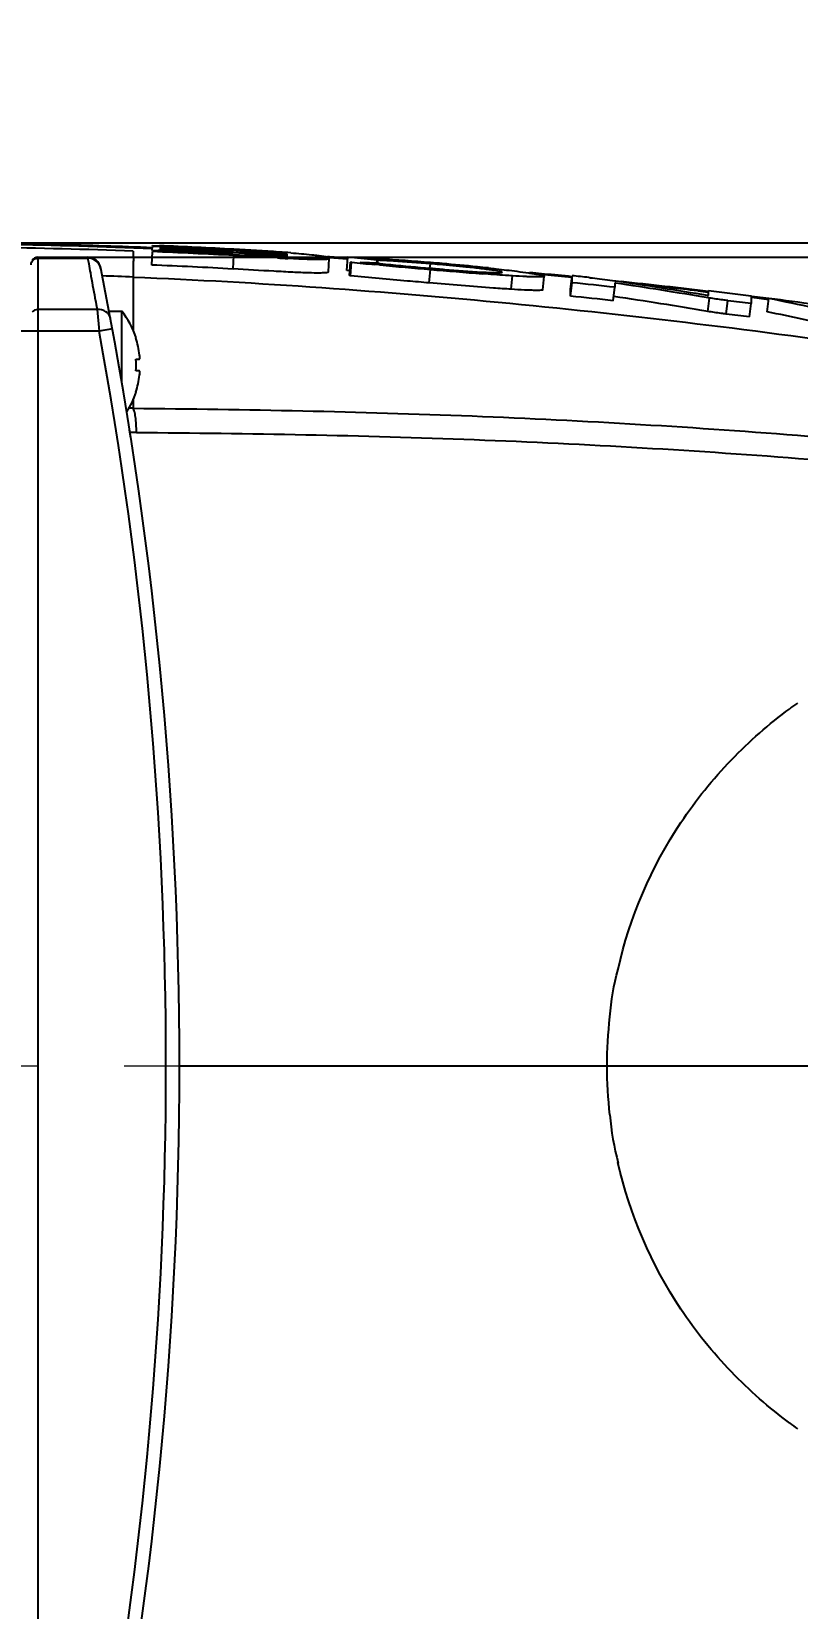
# Model space of a CAD drawing. Header units: millimetres. Extents: x 4086 to 8300, y 123 to 1549.
# Drawn here: x 6884.7 to 6913.1, y 652.8 to 711.3 of the extents above; entities that cross this region are included whole.
import ezdxf
from ezdxf import colors
from ezdxf.entities.mleader import LeaderData, LeaderLine
from ezdxf.math import Vec2, Vec3

# ---------------------------------------------------------------- set-up
doc = ezdxf.new("R2010")
doc.units = ezdxf.units.MM
doc.linetypes.add('CENTER2', pattern=[28.575, 19.05, -3.175, 3.175, -3.175])
doc.layers.add('00_COMPONENTS', color=7, linetype='Continuous')
for name, color, linetype, lineweight in [('中心线层', 7, 'CENTER2', 0), ('标注层', 7, 'Continuous', 0), ('细线层', 7, 'Continuous', 0)]:
    doc.layers.add(name, color=color, linetype=linetype, lineweight=lineweight)
doc.styles.get("Standard").update_dxf_attribs({"font": 'simsun.ttc'})
doc.styles.add('思源黑', font='SourceHanSansCN-Normal.ttf')
doc.dimstyles.new('半径标注', dxfattribs={"dimtxt": 7, "dimasz": 6, "dimexe": 1.25, "dimexo": 0.625, "dimgap": 1, "dimtad": 1, "dimtoh": 1, "dimlfac": 2, "dimdsep": 46, "dimtxsty": '思源黑', "dimcen": 2.5, "dimadec": 0, "dimazin": 0, "dimtfac": 1, "dimtmove": 0, "dimatfit": 3, "dimfxl": 1, "dimarcsym": 0})
doc.dimstyles.new('尺寸标注_细节_1_2比例', dxfattribs={"dimtxt": 7, "dimasz": 6, "dimexe": 2, "dimexo": 1.5, "dimgap": 1, "dimtad": 1, "dimlfac": 2, "dimdsep": 46, "dimtxsty": '思源黑', "dimcen": 0.09, "dimadec": 0, "dimazin": 0, "dimtp": 0.01, "dimtm": 0.01, "dimtfac": 1, "dimtofl": 0, "dimtmove": 0, "dimatfit": 3, "dimfxl": 1, "dimtolj": 1, "dimarcsym": 0})

# ---------------------------------------------------------------- blocks, each defined once
blk = doc.blocks.new('*D1549')
at = {"color": 0, "lineweight": -2}
for p, q in [((6775.201, 718.53), (6817.896, 765.879)), ((6978.065, 765.879), (6817.896, 765.879)), ((6769.174, 711.846), (6771.183, 714.074)), ((6765.156, 707.39), (6761.138, 702.934))]:
    blk.add_line(p, q, dxfattribs=at)
at = {"color": 0}
for points in [[(6774.458, 719.199), (6775.944, 717.86), (6771.183, 714.074)], [(6765.899, 706.72), (6764.413, 708.059), (6769.174, 711.846)]]:
    blk.add_solid(points, dxfattribs=at)
at = {"layer": 'Defpoints', "color": 0}
for p in [(6771.183, 714.074), (6769.174, 711.846)]:
    blk.add_point(p, dxfattribs=at)
at = {"color": 0, "insert": (6900.587, 773.972), "char_height": 7, "attachment_point": 5}
blk.add_mtext('\\A1;{\\fSource Han Sans CN Normal|b0|i0|c134|p34;φ6{\\H0.7x;\\S+0.012^ 0;} \\C7;Penetration\\C256; (Locating Hole)}', dxfattribs=at)
blk = doc.blocks.new('*D1559')
at = {"layer": 'Defpoints', "color": 0}
for p in [(6884.678, 702.96), (6884.678, 642.96), (6984.824, 642.96)]:
    blk.add_point(p, dxfattribs=at)
at = {"layer": '细线层', "color": 0, "lineweight": -2}
for p, q in [((6886.178, 702.96), (6986.824, 702.96)), ((6984.824, 696.96), (6984.824, 648.96)), ((6886.178, 642.96), (6986.824, 642.96))]:
    blk.add_line(p, q, dxfattribs=at)
at = {"layer": '细线层', "color": 0}
for points in [[(6985.824, 696.96), (6983.824, 696.96), (6984.824, 702.96)], [(6983.824, 648.96), (6985.824, 648.96), (6984.824, 642.96)]]:
    blk.add_solid(points, dxfattribs=at)
at = {"layer": '细线层', "color": 0, "insert": (6980.198, 672.96), "char_height": 7, "attachment_point": 5, "rotation": 90, "style": '思源黑'}
blk.add_mtext('\\A1;120', dxfattribs=at)
blk = doc.blocks.new('*D1560')
at = {"layer": 'Defpoints', "color": 0}
for p in [(6879.829, 703.489), (7003.528, 703.489), (6879.829, 642.431)]:
    blk.add_point(p, dxfattribs=at)
at = {"layer": '细线层', "color": 0, "lineweight": -2}
for p, q in [((6881.329, 703.489), (7005.528, 703.489)), ((7003.528, 648.431), (7003.528, 697.489)), ((6881.329, 642.431), (7005.528, 642.431))]:
    blk.add_line(p, q, dxfattribs=at)
at = {"layer": '细线层', "color": 0}
for points in [[(7004.528, 697.489), (7002.528, 697.489), (7003.528, 703.489)], [(7002.528, 648.431), (7004.528, 648.431), (7003.528, 642.431)]]:
    blk.add_solid(points, dxfattribs=at)
at = {"layer": '细线层', "color": 0, "insert": (6998.902, 672.96), "char_height": 7, "attachment_point": 5, "rotation": 90, "style": '思源黑'}
blk.add_mtext('\\A1;122.12', dxfattribs=at)

msp = doc.modelspace()

# ---------------------------------------------------------------- linework, layer by layer
at = {"layer": '00_COMPONENTS', "color": 7, "linetype": 'Continuous'}
for p, q in [((6889.1677, 703.2109), (6889.1739, 703.3591)), ((6889.1738, 703.3854), (6889.1738, 703.3985)), ((6889.1738, 703.3985), (6889.4374, 703.3875)), ((6889.4357, 703.3481), (6889.1739, 703.3591)), ((6889.4312, 703.1992), (6889.4335, 703.2531)), ((6892.1532, 703.1624), (6892.1561, 703.2168)), ((6884.9285, 702.9595), (6886.7687, 702.9595)), ((6884.9285, 702.9595), (6884.9285, 702.9282)), ((6884.9285, 702.9282), (6886.7687, 702.9282)), ((6884.9285, 702.9282), (6884.9285, 701.0182)), ((6886.7687, 702.9282), (6886.7687, 702.9595)), ((6888.4635, 703.1854), (6888.4634, 702.9637)), ((6888.4635, 702.7987), (6888.4636, 702.2235)), ((6889.1532, 702.6708), (6889.1744, 703.1701)), ((6892.1566, 703.0656), (6892.6571, 703.0384)), ((6892.5925, 703.0959), (6892.1595, 703.1199)), ((6892.1618, 703.163), (6892.5926, 703.1392)), ((6892.1646, 702.5233), (6892.1922, 703.0223)), ((6892.6039, 702.9993), (6892.1922, 703.0223)), ((6893.4099, 702.9544), (6892.6039, 702.9993)), ((6893.8066, 702.9328), (6893.4099, 702.9544)), ((6893.7767, 703.069), (6893.7791, 703.109)), ((6893.7957, 703.1074), (6893.7791, 703.109)), ((6894.2004, 703.0001), (6893.7819, 703.026)), ((6893.7845, 703.0696), (6894.2003, 703.0439)), ((6895.7351, 702.9739), (6895.6711, 702.9781)), ((6895.6971, 702.4182), (6895.7314, 702.9168)), ((6895.7299, 702.947), (6896.4121, 702.9018)), ((6895.7314, 702.9183), (6895.7316, 702.9167)), ((6896.4181, 702.9288), (6895.7351, 702.9739)), ((6896.3848, 702.4618), (6896.4201, 702.9603)), ((6896.4201, 702.9603), (6896.4555, 702.9588)), ((6896.5383, 702.9483), (6896.4201, 702.9603)), ((6896.4847, 702.2792), (6896.5209, 702.7776)), ((6896.5207, 702.2754), (6896.557, 702.7739)), ((6896.557, 702.7739), (6896.5209, 702.7776)), ((6896.5209, 702.7776), (6896.557, 702.7761)), ((6896.7823, 702.9235), (6896.5383, 702.9483)), ((6897.1427, 702.8863), (6896.7823, 702.9235)), ((6897.5012, 702.8487), (6897.1427, 702.8863)), ((6897.5664, 702.6749), (6897.4105, 702.6896)), ((6897.4928, 702.7367), (6897.5013, 702.8487)), ((6897.4958, 702.905), (6897.5299, 702.903)), ((6897.5367, 702.8471), (6897.5013, 702.8487)), ((6897.5281, 702.734), (6897.5367, 702.8471)), ((6897.5299, 702.903), (6897.58, 702.8999)), ((6897.5824, 702.8449), (6897.5367, 702.8471)), ((6897.5997, 702.6718), (6897.5664, 702.6749)), ((6897.58, 702.8999), (6897.6139, 702.8979)), ((6897.5809, 702.73), (6897.6156, 702.7264)), ((6897.6145, 702.8433), (6897.5824, 702.8449)), ((6899.4649, 702.555), (6899.4783, 702.7171)), ((6888.4635, 702.2236), (6888.4634, 700.2353)), ((6895.6971, 702.4196), (6895.6973, 702.4182)), ((6896.502, 702.4499), (6896.3848, 702.4618)), ((6896.5207, 702.2754), (6896.4847, 702.2792)), ((6899.4371, 702.0076), (6899.4792, 702.5055)), ((6902.1365, 702.3995), (6902.136, 702.4022)), ((6902.4709, 701.7712), (6902.5186, 702.2687)), ((6903.7061, 702.3374), (6903.1618, 702.3884)), ((6903.4024, 702.3377), (6903.7024, 702.3095)), ((6903.6477, 701.7511), (6903.6971, 702.2484)), ((6903.6962, 702.2519), (6903.6962, 702.2485)), ((6904.6794, 701.7757), (6904.73, 702.2729)), ((6904.7312, 702.0141), (6904.73, 702.2729)), ((6905.8426, 702.1495), (6906.3239, 702.0785)), ((6906.3239, 702.0785), (6906.348, 702.0749)), ((6887.0459, 701.4479), (6887.0744, 701.2922)), ((6904.6794, 701.517), (6904.7312, 702.0141)), ((6904.6794, 701.517), (6904.6794, 701.7757)), ((6906.2589, 701.3475), (6906.3137, 701.8442)), ((6906.3129, 702.0044), (6906.3137, 701.8442)), ((6906.3376, 702.0007), (6906.3129, 702.0044)), ((6909.3918, 701.7115), (6909.7794, 701.6664)), ((6909.7572, 701.5402), (6909.7857, 701.5355)), ((6909.765, 700.9499), (6909.8263, 701.4459)), ((6909.8263, 701.4458), (6909.7723, 701.4549)), ((6909.7857, 701.5355), (6909.7848, 701.7102)), ((6911.3624, 701.4766), (6911.3975, 701.4723)), ((6911.3998, 701.5009), (6911.366, 701.505)), ((6911.3671, 701.5145), (6911.3685, 701.2386)), ((6911.3975, 701.4723), (6912.0221, 701.3947)), ((6912.0257, 701.4232), (6911.3998, 701.5009)), ((6887.1241, 701.0182), (6884.9285, 701.0182)), ((6884.9285, 701.0182), (6884.9285, 644.9009)), ((6887.0744, 701.2922), (6887.0909, 701.2016)), ((6887.0909, 701.2016), (6887.1242, 701.0182)), ((6887.1242, 701.0182), (6887.1987, 700.2124)), ((6887.5683, 700.9595), (6888.0402, 700.9595)), ((6888.0402, 698.3196), (6888.0402, 700.9595)), ((6910.4463, 700.8528), (6910.5089, 701.3485)), ((6911.3043, 700.7431), (6911.3685, 701.2386)), ((6911.9624, 700.9343), (6912.0265, 701.4299)), ((6887.6904, 700.3026), (6887.1987, 700.2124)), ((6887.1987, 700.2124), (6878.2108, 700.2124)), ((6888.5618, 699.9633), (6888.5684, 699.9671)), ((6888.5618, 699.1795), (6888.6999, 699.1795)), ((6888.6999, 698.7395), (6888.5618, 698.7395)), ((6888.5684, 697.952), (6888.5618, 697.9558)), ((6888.4627, 697.3578), (6888.301, 697.3592)), ((6888.4633, 697.6837), (6888.4633, 697.357)), ((6888.3778, 696.2478), (6888.3297, 696.5548)), ((6888.3788, 696.4615), (6888.3444, 696.4617)), ((6888.5833, 696.46), (6888.3788, 696.4615)), ((6890.1849, 672.9595), (6906.0329, 672.9595)), ((6906.0329, 672.9596), (6917.6392, 672.9595))]:
    msp.add_line(p, q, dxfattribs=at)
for centre, radius, start, end in [((6879.7561, 469.4434), 233.9045, 87.866596, 89.156196), ((6879.2018, 467.2801), 236.1412, 86.855131, 87.57962), ((6879.1993, 464.3752), 239.1394, 86.89278, 87.547248), ((6879.1896, 465.4749), 237.9987, 86.876078, 87.53312), ((6879.204, 463.0946), 240.4713, 86.912458, 87.561399), ((6879.2061, 462.0636), 241.5407, 86.918263, 87.572311), ((6887.274, 612.3636), 90.9843, 86.608887, 86.924093), ((6884.3246, 556.9594), 146.507, 86.754269, 86.92196), ((6886.5551, 595.7704), 107.6319, 86.326462, 86.769984), ((6884.9285, 702.7095), 0.25, 90, 150), ((6886.7687, 702.4595), 0.5, 11.266631, 90), ((6879.1832, 468.328), 234.5547, 86.827347, 87.563852), ((6879.1834, 468.3303), 235.0523, 86.827383, 87.563897), ((6878.7478, 457.4037), 246.082, 86.49741, 86.774822), ((6878.7633, 456.3667), 247.1597, 86.515691, 86.792461), ((6888.0884, 619.7122), 83.641, 86.033993, 86.323842), ((6901.2787, 842.0458), 139.3135, 266.925457, 267.085881), ((6889.6708, 642.312), 60.9859, 85.640925, 86.048516), ((6893.991, 645.3832), 57.6284, 86.665649, 87.48235), ((6906.9779, 803.9298), 101.6912, 264.118243, 264.60149), ((6884.8174, 430.2917), 272.7371, 87.317695, 87.466035), ((6893.2586, 632.0546), 70.977, 86.577451, 86.701223), ((6919.3598, 937.9364), 236.2688, 264.715645, 265.17321), ((6892.341, 617.4824), 85.5781, 85.216014, 86.467466), ((6895.3884, 658.037), 44.8616, 86.526235, 87.15578), ((6894.0747, 637.4562), 65.4842, 85.266669, 86.469929), ((6890.1366, 589.366), 113.7804, 85.066276, 85.290622), ((6892.3574, 616.6177), 86.3933, 85.046776, 85.272057), ((6891.6428, 606.649), 96.4319, 84.299698, 85.074727), ((6738.6868, 672.9595), 151.4917, 348.733369, 11.266631), ((6879.4714, 481.7609), 220.6459, 87.66431, 87.962296), ((6919.522, 935.8297), 234.1835, 265.09028, 265.561824), ((6894.072, 631.4128), 71.5493, 83.937077, 84.265689), ((6877.4197, 424.8574), 278.6942, 84.37769, 84.588585), ((6877.5776, 426.4632), 277.1088, 84.377578, 84.589548), ((6876.6525, 426.8746), 276.8259, 84.049425, 84.178676), ((6875.361, 493.3735), 210.9894, 80.617548, 81.55467), ((6877.3127, 423.7401), 279.8447, 83.336989, 84.003458), ((6876.4131, 430.7628), 272.2257, 83.705668, 84.040022), ((6876.413, 430.7603), 272.728, 83.705705, 84.040057), ((6878.0129, 512.6098), 190.9979, 80.430532, 81.488294), ((6877.9767, 512.4264), 191.6839, 80.451927, 81.491491), ((6877.533, 425.9306), 277.615, 83.410279, 83.853158), ((6877.3044, 432.6643), 270.9995, 82.77923, 83.116313), ((6885.4785, 698.9595), 3.25, 18.060208, 37.979872), ((6876.9039, 435.1003), 267.8609, 82.621327, 82.806339), ((6876.9034, 435.0968), 268.3641, 82.621325, 82.806334), ((6878.7336, 443.8191), 259.7532, 82.251805, 82.636074), ((6880.8162, 548.3705), 156.209, 77.838034, 78.474834), ((6738.6868, 672.9595), 150.9917, 349.601565, 10.398435), ((6885.4785, 698.9595), 3.2425, 6.552172, 18.032352), ((6884.8957, 698.9595), 3.6727, 356.565833, 3.434167), ((6885.4785, 698.9595), 3.2425, 341.967648, 353.447828), ((6885.4785, 698.9595), 3.25, 327.680555, 341.939792), ((6883.1641, 696.4398), 5.4193, 0.213646, 3.424398), ((6924.6309, 670.4194), 19.7326, 125.808266, 126.839562), ((6924.6309, 675.4997), 19.7326, 233.160438, 234.191734)]:
    msp.add_arc(centre, radius, start, end, dxfattribs=at)
for points, knots in [([(6867.3816, 702.9733), (6871.0018, 703.2802), (6878.2711, 703.563), (6885.5389, 703.4304), (6889.1698, 703.2888)], [0, 0, 0, 0, 0.4999702, 1, 1, 1, 1]), ([(6889.1701, 703.3143), (6887.9982, 703.3597), (6883.3255, 703.5068), (6878.6475, 703.5163), (6875.1466, 703.415)], [0, 0, 0, 0, 0.250849, 1, 1, 1, 1]), ([(6884.6785, 702.6801), (6884.6785, 702.7002), (6884.6899, 702.7833), (6884.7455, 702.8607), (6884.8005, 702.8925)], [0, 0, 0, 0, 0.2396255, 1, 1, 1, 1]), ([(6887.2645, 702.5297), (6887.2426, 702.6398), (6887.1159, 702.8518), (6886.8819, 702.9297), (6886.7687, 702.9282)], [0, 0, 0, 0, 0.4979528, 1, 1, 1, 1]), ([(6886.7687, 702.9282), (6886.7811, 702.8581), (6886.8254, 702.6755), (6886.9052, 702.1796), (6886.9894, 701.7571), (6887.0459, 701.4479)], [0, 0, 0, 0, 0.1417825, 0.3739833, 1, 1, 1, 1]), ([(6893.4883, 703.1333), (6893.4268, 703.138), (6893.1494, 703.1583), (6892.8718, 703.1758), (6892.6559, 703.1886)], [0, 0, 0, 0, 0.2220562, 1, 1, 1, 1]), ([(6892.6571, 703.0384), (6892.7697, 703.0324), (6893.1437, 703.0129), (6893.5178, 702.9936), (6893.7795, 702.9864)], [0, 0, 0, 0, 0.3010324, 1, 1, 1, 1]), ([(6893.7791, 703.109), (6893.7574, 703.111), (6893.6606, 703.1198), (6893.5636, 703.1276), (6893.4883, 703.1333)], [0, 0, 0, 0, 0.2234993, 1, 1, 1, 1]), ([(6893.7795, 702.9864), (6893.8861, 702.9835), (6894.0237, 702.9853), (6894.1694, 702.9861), (6894.2004, 703.0001)], [0, 0, 0, 0, 0.7582318, 1, 1, 1, 1]), ([(6894.0044, 703.0846), (6893.9902, 703.0864), (6893.9207, 703.095), (6893.851, 703.1021), (6893.7957, 703.1074)], [0, 0, 0, 0, 0.2053294, 1, 1, 1, 1]), ([(6894.2003, 703.0438), (6894.1834, 703.0534), (6894.1169, 703.0685), (6894.0515, 703.0785), (6894.0044, 703.0846)], [0, 0, 0, 0, 0.2905915, 1, 1, 1, 1]), ([(6895.7314, 702.9167), (6895.7301, 702.8982), (6895.6203, 702.8721), (6895.4111, 702.8719), (6894.8881, 702.8747), (6894.469, 702.8986), (6894.1961, 702.9124)], [0, 0, 0, 0, 0.0361411, 0.1641628, 0.4693657, 1, 1, 1, 1]), ([(6894.3061, 703.1215), (6894.5656, 703.1017), (6894.9125, 703.0722), (6895.3123, 703.0297), (6895.5218, 702.9961), (6895.6416, 702.9822), (6895.7314, 702.9409), (6895.7314, 702.9243)], [0, 0, 0, 0, 0.5388917, 0.7170933, 0.839451, 0.9657012, 1, 1, 1, 1]), ([(6897.6156, 702.7263), (6897.7498, 702.7121), (6898.3705, 702.6494), (6898.9919, 702.5945), (6899.479, 702.5538)], [0, 0, 0, 0, 0.216423, 1, 1, 1, 1]), ([(6901.0942, 702.5648), (6900.9959, 702.5756), (6900.5705, 702.6206), (6900.1445, 702.66), (6899.8168, 702.6884)], [0, 0, 0, 0, 0.2310196, 1, 1, 1, 1]), ([(6888.4633, 702.224), (6893.1242, 702.0339), (6902.428, 701.364), (6914.0244, 699.9603), (6923.1322, 698.5157), (6931.712, 696.9092), (6937.9116, 695.3631), (6941.882, 694.0991)], [0, 0, 0, 0, 0.2584084, 0.5164259, 0.6468637, 0.7691746, 1, 1, 1, 1]), ([(6895.6971, 702.4182), (6895.6963, 702.4069), (6895.6479, 702.3815), (6895.5411, 702.3793), (6895.3046, 702.3668), (6894.9112, 702.3803), (6894.3477, 702.4031), (6893.4102, 702.4534), (6892.6694, 702.4953), (6892.1646, 702.5233)], [0, 0, 0, 0, 0.0095994, 0.0371662, 0.0963748, 0.2053623, 0.3725439, 0.572305, 1, 1, 1, 1]), ([(6899.4371, 702.0076), (6899.1683, 702.0303), (6898.1957, 702.1142), (6897.2234, 702.2023), (6896.5207, 702.2754)], [0, 0, 0, 0, 0.2762754, 1, 1, 1, 1]), ([(6899.479, 702.5538), (6899.6532, 702.5389), (6900.2901, 702.4859), (6900.9274, 702.4372), (6901.3908, 702.409)], [0, 0, 0, 0, 0.2735361, 1, 1, 1, 1]), ([(6901.767, 702.4815), (6901.7219, 702.4881), (6901.498, 702.5191), (6901.2735, 702.5451), (6901.0942, 702.5648)], [0, 0, 0, 0, 0.201864, 1, 1, 1, 1]), ([(6901.3908, 702.409), (6901.4953, 702.403), (6901.678, 702.3935), (6901.891, 702.3856), (6902.0167, 702.385), (6902.081, 702.3865), (6902.1131, 702.3905), (6902.1366, 702.3944), (6902.1371, 702.3994)], [0, 0, 0, 0, 0.4191166, 0.7349287, 0.8483504, 0.9299963, 0.9800593, 1, 1, 1, 1]), ([(6902.5186, 702.2686), (6902.4344, 702.2739), (6902.0614, 702.2985), (6901.6887, 702.3262), (6901.4001, 702.3485)], [0, 0, 0, 0, 0.2256851, 1, 1, 1, 1]), ([(6901.6291, 702.5619), (6901.7264, 702.5516), (6902.0804, 702.5131), (6902.4341, 702.4717), (6902.6901, 702.4385)], [0, 0, 0, 0, 0.2748665, 1, 1, 1, 1]), ([(6902.136, 702.4022), (6902.1332, 702.4128), (6902.0872, 702.4206), (6902.0228, 702.4411), (6901.9046, 702.4599), (6901.8174, 702.4741), (6901.767, 702.4815)], [0, 0, 0, 0, 0.0869184, 0.2901598, 0.5969458, 1, 1, 1, 1]), ([(6903.1704, 702.2344), (6903.1236, 702.2362), (6902.9062, 702.2458), (6902.689, 702.2582), (6902.5186, 702.2686)], [0, 0, 0, 0, 0.2153913, 1, 1, 1, 1]), ([(6902.6901, 702.4385), (6902.8348, 702.4195), (6903.0377, 702.3916), (6903.288, 702.3527), (6903.4324, 702.328), (6903.5432, 702.3065), (6903.627, 702.2868), (6903.6689, 702.2733), (6903.6975, 702.2606), (6903.6969, 702.254)], [0, 0, 0, 0, 0.4258669, 0.5975936, 0.7402631, 0.8517357, 0.9316574, 0.9804302, 1, 1, 1, 1]), ([(6903.6971, 702.2484), (6903.6967, 702.2444), (6903.6821, 702.2376), (6903.6396, 702.2308), (6903.5388, 702.2258), (6903.3768, 702.2272), (6903.2458, 702.2314), (6903.1704, 702.2344)], [0, 0, 0, 0, 0.0227443, 0.0727559, 0.2627721, 0.5729574, 1, 1, 1, 1]), ([(6905.3512, 702.2088), (6905.397, 702.204), (6905.561, 702.1861), (6905.7249, 702.1668), (6905.8426, 702.1495)], [0, 0, 0, 0, 0.2791303, 1, 1, 1, 1]), ([(6902.4709, 701.7712), (6902.2526, 701.7849), (6901.2407, 701.8558), (6900.2298, 701.9404), (6899.4371, 702.0076)], [0, 0, 0, 0, 0.2156625, 1, 1, 1, 1]), ([(6903.6477, 701.7511), (6903.647, 701.7433), (6903.6102, 701.7369), (6903.5596, 701.7311), (6903.4591, 701.729), (6903.3289, 701.7301), (6903.1607, 701.7352), (6902.8712, 701.7476), (6902.6374, 701.761), (6902.4709, 701.7712)], [0, 0, 0, 0, 0.0197997, 0.069761, 0.1509385, 0.2631309, 0.4055947, 0.5764646, 1, 1, 1, 1]), ([(6910.5089, 701.3485), (6910.4449, 701.3566), (6910.217, 701.3866), (6909.9892, 701.4181), (6909.8263, 701.4458)], [0, 0, 0, 0, 0.2808261, 1, 1, 1, 1]), ([(6887.6157, 700.7068), (6887.5983, 700.8003), (6887.4559, 700.986), (6887.236, 701.0255), (6887.1242, 701.0182)], [0, 0, 0, 0, 0.458925, 1, 1, 1, 1]), ([(6910.4463, 700.8528), (6910.3824, 700.8608), (6910.155, 700.8907), (6909.9277, 700.9222), (6909.765, 700.9499)], [0, 0, 0, 0, 0.2808456, 1, 1, 1, 1]), ([(6915.5275, 700.1605), (6915.2396, 700.2273), (6914.054, 700.4973), (6912.8643, 700.7499), (6911.9624, 700.9343)], [0, 0, 0, 0, 0.2429638, 1, 1, 1, 1]), ([(6888.6999, 699.1795), (6888.702, 699.1795), (6888.7053, 699.1886), (6888.7057, 699.1946), (6888.7061, 699.1996)], [0, 0, 0, 0, 0.2972284, 1, 1, 1, 1]), ([(6888.7061, 698.7195), (6888.7057, 698.7245), (6888.7053, 698.7304), (6888.702, 698.7395), (6888.6999, 698.7395)], [0, 0, 0, 0, 0.7027773, 1, 1, 1, 1]), ([(6888.4633, 697.3569), (6892.6513, 697.3183), (6898.9227, 697.1968), (6907.258, 696.78), (6913.4646, 696.3478), (6919.6293, 695.7721), (6925.7427, 695.04), (6931.801, 694.1721), (6935.8105, 693.4826), (6937.7993, 693.0881)], [0, 0, 0, 0, 0.253384, 0.3794, 0.5048772, 0.6297558, 0.7539434, 0.8773345, 1, 1, 1, 1]), ([(6888.5487, 697.0297), (6888.5395, 697.0985), (6888.52, 697.2091), (6888.4874, 697.3203), (6888.4633, 697.3569)], [0, 0, 0, 0, 0.612811, 1, 1, 1, 1]), ([(6888.5738, 696.7635), (6888.5723, 696.7872), (6888.5662, 696.8761), (6888.5574, 696.9649), (6888.5487, 697.0297)], [0, 0, 0, 0, 0.2664305, 1, 1, 1, 1]), ([(6888.5834, 696.46), (6890.6747, 696.4432), (6894.8501, 696.3935), (6901.0996, 696.2151), (6907.32, 695.9135), (6913.506, 695.4925), (6919.6497, 694.9257), (6925.7431, 694.2066), (6931.7808, 693.3511), (6935.774, 692.652), (6937.7523, 692.2463)], [0, 0, 0, 0, 0.1269591, 0.2534781, 0.3795075, 0.504986, 0.6298412, 0.7540087, 0.8774096, 1, 1, 1, 1]), ([(6906.4349, 676.5458), (6906.8701, 678.47), (6908.0752, 681.2777), (6910.5511, 684.345), (6912.0322, 685.6371), (6912.7995, 686.212)], [0, 0, 0, 0, 0.5023124, 0.7558627, 1, 1, 1, 1]), ([(6912.7995, 659.7071), (6912.0319, 660.2822), (6910.5502, 661.5749), (6908.0737, 664.6436), (6906.8687, 667.4527), (6906.4339, 669.3777)], [0, 0, 0, 0, 0.2441411, 0.4976958, 1, 1, 1, 1]), ([(6888.5834, 649.4591), (6890.6747, 649.4757), (6894.8501, 649.5253), (6901.0996, 649.7044), (6907.3201, 650.0051), (6913.5061, 650.4271), (6919.65, 650.9924), (6925.7433, 651.7126), (6930.7821, 652.4325), (6934.7832, 653.0775), (6936.766, 653.4638), (6937.7524, 653.6727)], [0, 0, 0, 0, 0.1269569, 0.2534751, 0.3795035, 0.5049802, 0.6298337, 0.7539985, 0.877402, 0.9387934, 1, 1, 1, 1])]:
    msp.add_open_spline(points, degree=3, knots=knots, dxfattribs=at)
for points in [[(6884.8005, 702.8925), (6884.8389, 702.9147), (6884.8842, 702.9282), (6884.9285, 702.9282)], [(6888.4635, 702.9643), (6888.4834, 702.9127), (6888.4837, 702.8498), (6888.4635, 702.7983)], [(6884.9285, 701.0182), (6884.85, 701.0182), (6884.7604, 700.9835), (6884.7144, 700.9198)], [(6888.7061, 699.2546), (6888.7049, 699.2797), (6888.7027, 699.3046), (6888.6999, 699.3295)], [(6888.707, 699.2235), (6888.707, 699.2339), (6888.7066, 699.2442), (6888.7061, 699.2546)], [(6888.7061, 699.1996), (6888.7068, 699.2075), (6888.707, 699.2155), (6888.707, 699.2235)], [(6888.6999, 698.5895), (6888.7027, 698.6145), (6888.7049, 698.6395), (6888.7061, 698.6645)], [(6888.707, 698.6956), (6888.707, 698.7036), (6888.7068, 698.7115), (6888.7061, 698.7195)], [(6888.7061, 698.6645), (6888.7066, 698.6749), (6888.707, 698.6852), (6888.707, 698.6956)], [(6906.1352, 674.7741), (6906.1668, 675.3722), (6906.291, 675.9644), (6906.4346, 676.5459)], [(6906.0329, 672.9595), (6906.03, 673.5653), (6906.067, 674.1721), (6906.1352, 674.7741)], [(6906.1352, 671.145), (6906.067, 671.747), (6906.03, 672.3537), (6906.0329, 672.9595)], [(6906.1353, 671.145), (6906.1669, 670.5408), (6906.293, 669.9427), (6906.4389, 669.3556)]]:
    msp.add_open_spline(points, degree=3, dxfattribs=at)
at = {"layer": '中心线层'}
msp.add_line((6694.4541, 672.9595), (6969.9627, 672.9595), dxfattribs=at)

# ---------------------------------------------------------------- dimensions: what is measured, and where the dimension line sits
dim = msp.add_diameter_dim_2p(p1=(6769.174, 711.8455), p2=(6771.183, 714.0735), text='\\A1;{\\fSource Han Sans CN Normal|b0|i0|c134|p34;φ6{\\H0.7x;\\S+0.012^ 0;} \\C7;Penetration\\C256; (Locating Hole)}', dimstyle='半径标注', override={"dimtxsty": 'Standard'})
dim.commit()
dim.dimension.update_dxf_attribs({"geometry": '*D1549', "text_midpoint": (6900.5871, 765.8791), "dimtype": 163})
at = {"layer": '细线层'}
for base, p1, p2, picture, middle in [((7003.5283, 703.4886), (6879.8287, 642.4308), (6879.8287, 703.4886), '*D1560', (7003.5283, 672.9597)), ((6984.8241, 642.9595), (6884.6785, 702.9595), (6884.6785, 642.9595), '*D1559', (6984.8241, 672.9595))]:
    dim = msp.add_linear_dim(base=base, p1=p1, p2=p2, angle=90, dimstyle='尺寸标注_细节_1_2比例', dxfattribs=at)
    dim.commit()
    dim.dimension.update_dxf_attribs({"geometry": picture, "text_midpoint": middle, "dimtype": 160})

# ---------------------------------------------------------------- leaders
at = {"layer": '标注层'}
ml = msp.add_multileader_mtext('Standard', dxfattribs=at)
ml.set_content('{\\C7;user air duct2 }(φ4blue)', style='思源黑')
ml.set_leader_properties()
ml.build(insert=Vec2(0, 0))
ml.multileader.update_dxf_attribs({"text_left_attachment_type": 5, "text_right_attachment_type": 5, "dogleg_length": 1, "arrow_head_size": 6})
ctx = ml.context
ctx.base_point, ctx.char_height, ctx.arrow_head_size, ctx.plane_origin = Vec3(6816.4077, 741.2147), 7, 6, Vec3(7214.0243, 528.699)
ctx.left_attachment, ctx.right_attachment = 5, 5
notes = []
notes.append((ctx, [(0, (1, 1, 0), (6815.4077, 741.2147), (1, 0), 1, [(0, [(6775.9324, 667.6102)], 0, [])])]))
ctx.mtext.insert, ctx.mtext.flow_direction = Vec3(6818.4077, 750.9232), 5
for ctx, leaders in notes:
    for number, flags, end, landing, length, lines in leaders:
        leader = LeaderData()
        leader.index, (leader.has_last_leader_line, leader.has_dogleg_vector, leader.attachment_direction) = number, flags
        leader.last_leader_point, leader.dogleg_vector, leader.dogleg_length = Vec3(end), Vec3(landing), length
        for number, points, colour, breaks in lines:
            line = LeaderLine()
            line.index, line.vertices, line.color, line.breaks = number, Vec3.list(points), colors.encode_raw_color(colour), breaks
            leader.lines.append(line)
        ctx.leaders.append(leader)

doc.saveas('drawing.dxf')
